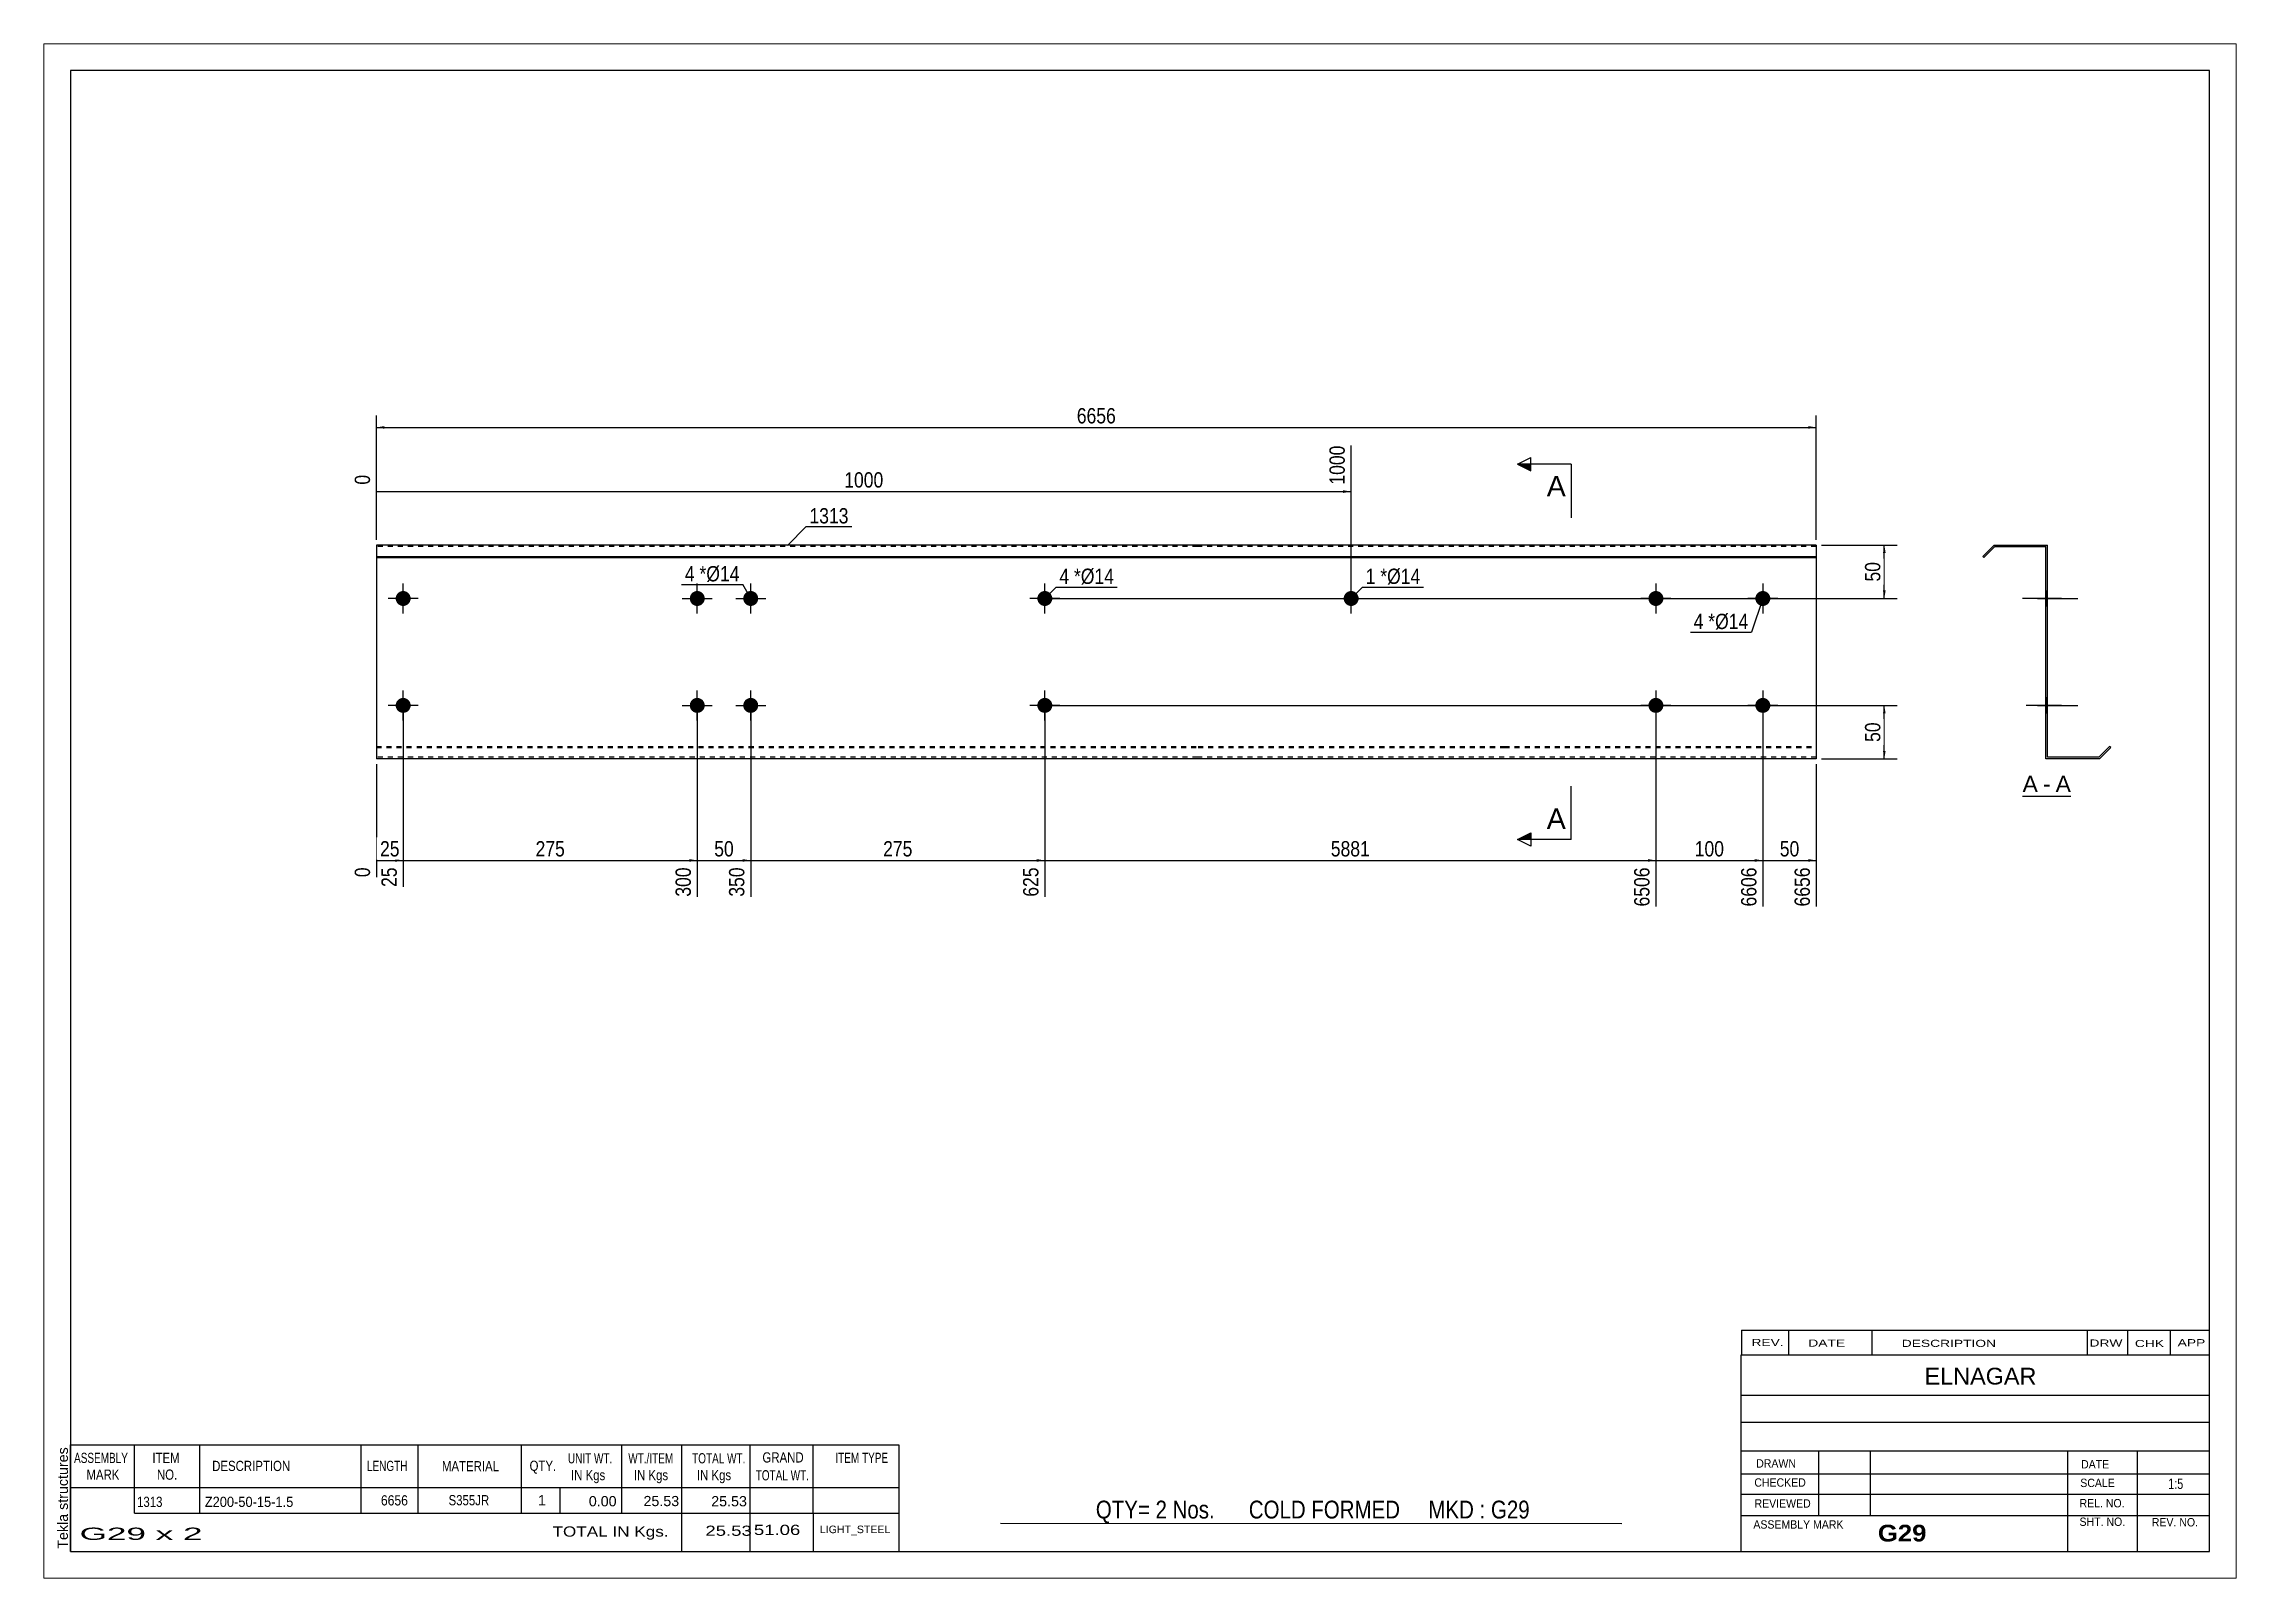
# Paper-space layout 'Layout1' of a CAD drawing. Header units: millimetres. Extents: x 0 to 410, y 0 to 287.
# The model-space entities are those that its viewports show. They can reach past a viewport. Long polylines and large blocks are cut down to what shows.
import ezdxf

# ---------------------------------------------------------------- set-up
doc = ezdxf.new("R2010")
doc.units = ezdxf.units.MM
doc.linetypes.add('DXK_LINE_DOT1', pattern=[1.8814, 0.9407, -0.9407])
doc.layers.add('Viewport layer', color=7, linetype='Continuous', plot=False)
doc.styles.add('Arial', font='ARIAL.TTF', dxfattribs={"height": 0.2})
doc.styles.add('Arial Bold', font='ARIALBD.TTF', dxfattribs={"height": 0.2})
doc.styles.add('Arial Narrow', font='ARIALN.TTF', dxfattribs={"height": 0.2})

# ---------------------------------------------------------------- blocks, each defined once
blk = doc.blocks.new('Unknown-629089204-1544')
at = {"color": 5, "linetype": 'Continuous'}
for p, q in [((342.8, 108.75), (-57.2, 108.75)), ((-57.2, 108.75), (-57.2, -168.25)), ((342.8, -168.25), (342.8, 108.75)), ((-57.2, -168.25), (342.8, -168.25))]:
    blk.add_line(p, q, dxfattribs=at)
at = {"color": 174, "linetype": 'Continuous', "style": 'Arial'}
blk.add_text('Tekla structures', height=1.9102, rotation=90, dxfattribs=at).set_placement((-57.7, -167.75))
blk = doc.blocks.new('Unknown-629089204-12 - 1227')
at = {"color": 7, "linetype": 'Continuous'}
blk.add_line((307.86, -26.95), (316.89, -26.95), dxfattribs=at)
at = {"color": 0, "linetype": 'Continuous'}
blk.add_wipeout([(310.7, -26.2), (310.7, -23), (307.86, -23), (307.86, -26.2)], dxfattribs=at)
blk.add_wipeout([(313.08, -26.2), (313.08, -23), (311.66, -23), (311.66, -26.2)], dxfattribs=at)
at = {"color": 96, "linetype": 'Continuous', "style": 'Arial'}
blk.add_text('A', height=3.06, dxfattribs=at).set_placement((307.86, -26.2))
at = {"color": 0, "linetype": 'Continuous'}
blk.add_wipeout([(316.89, -26.2), (316.89, -23), (314.04, -23), (314.04, -26.2)], dxfattribs=at)
at = {"color": 96, "linetype": 'Continuous', "style": 'Arial'}
for s, p in [('A', (314.04, -26.2)), ('-', (311.66, -26.2))]:
    blk.add_text(s, height=3.06, dxfattribs=at).set_placement(p)
blk = doc.blocks.new('Bolt-629089204-1223 - 1203')
at = {"linetype": 'Continuous'}
for points in [[(239.28, 8.6, -1), (239.28, 11.4, -1)], [(259.28, 8.6, -1), (259.28, 11.4, -1)], [(239.28, -11.4, -1), (239.28, -8.6, -1)], [(259.28, -11.4, -1), (259.28, -8.6, -1)]]:
    blk.add_hatch(color=3, dxfattribs=at).paths.add_polyline_path(points)
at = {"color": 3, "linetype": 'Continuous'}
for p, q in [((239.28, 12.8), (239.28, 7.2)), ((259.28, 12.8), (259.28, 7.2)), ((242.08, 10), (236.48, 10)), ((262.08, 10), (256.48, 10)), ((239.28, -7.2), (239.28, -12.8)), ((259.28, -7.2), (259.28, -12.8)), ((242.08, -10), (236.48, -10)), ((262.08, -10), (256.48, -10))]:
    blk.add_line(p, q, dxfattribs=at)
blk = doc.blocks.new('Part-629089204-1218 - 1203')
at = {"color": 2, "linetype": 'Continuous'}
for p, q in [((0, 20), (0, -20)), ((153.59, 20), (0, 20)), ((0, 17.88), (153.59, 17.88)), ((0, 17.67), (153.59, 17.67)), ((210.88, 20), (153.69, 20)), ((153.69, 17.88), (210.88, 17.88)), ((153.69, 17.67), (210.88, 17.67)), ((269.28, 20), (210.98, 20)), ((210.98, 17.88), (269.28, 17.88)), ((210.98, 17.67), (269.28, 17.67)), ((269.28, 20), (269.28, -20)), ((153.59, -20), (0, -20)), ((210.88, -20), (153.69, -20)), ((269.28, -20), (210.98, -20))]:
    blk.add_line(p, q, dxfattribs=at)
at = {"color": 7, "linetype": 'DXK_LINE_DOT1'}
for p, q in [((153.59, 19.7), (0, 19.7)), ((210.88, 19.7), (153.69, 19.7)), ((269.28, 19.7), (210.98, 19.7)), ((0, -17.67), (153.59, -17.67)), ((0, -17.88), (153.59, -17.88)), ((153.59, -19.7), (0, -19.7)), ((153.69, -17.67), (210.88, -17.67)), ((153.69, -17.88), (210.88, -17.88)), ((210.88, -19.7), (153.69, -19.7)), ((210.98, -17.67), (269.28, -17.67)), ((210.98, -17.88), (269.28, -17.88)), ((269.28, -19.7), (210.98, -19.7))]:
    blk.add_line(p, q, dxfattribs=at)
blk = doc.blocks.new('Bolt-629089204-1219 - 1203')
at = {"linetype": 'Continuous'}
for points in [[(58.6, 10, -1), (61.4, 10, -1)], [(68.6, 10, -1), (71.4, 10, -1)], [(58.6, -10, -1), (61.4, -10, -1)], [(68.6, -10, -1), (71.4, -10, -1)]]:
    blk.add_hatch(color=3, dxfattribs=at).paths.add_polyline_path(points)
at = {"color": 3, "linetype": 'Continuous'}
for p, q in [((60, 7.2), (60, 12.8)), ((70, 7.2), (70, 12.8)), ((57.2, 10), (62.8, 10)), ((67.2, 10), (72.8, 10)), ((60, -12.8), (60, -7.2)), ((70, -12.8), (70, -7.2)), ((57.2, -10), (62.8, -10)), ((67.2, -10), (72.8, -10))]:
    blk.add_line(p, q, dxfattribs=at)
blk = doc.blocks.new('Bolt-629089204-1220 - 1203')
at = {"linetype": 'Continuous'}
blk.add_hatch(color=3, dxfattribs=at).paths.add_polyline_path([(180.89, 10, -1), (183.69, 10, -1)])
at = {"color": 3, "linetype": 'Continuous'}
for p, q in [((182.29, 7.2), (182.29, 12.8)), ((179.49, 10), (185.09, 10))]:
    blk.add_line(p, q, dxfattribs=at)
blk = doc.blocks.new('Bolt-629089204-1221 - 1203')
at = {"linetype": 'Continuous'}
for points in [[(3.6, 10, -1), (6.4, 10, -1)], [(123.6, 10, -1), (126.4, 10, -1)]]:
    blk.add_hatch(color=3, dxfattribs=at).paths.add_polyline_path(points)
at = {"color": 3, "linetype": 'Continuous'}
for p, q in [((5, 7.2), (5, 12.8)), ((125, 7.2), (125, 12.8)), ((7.8, 10), (2.2, 10)), ((127.8, 10), (122.2, 10))]:
    blk.add_line(p, q, dxfattribs=at)
blk = doc.blocks.new('Bolt-629089204-1222 - 1203')
at = {"linetype": 'Continuous'}
for points in [[(3.6, -10, -1), (6.4, -10, -1)], [(123.6, -10, -1), (126.4, -10, -1)]]:
    blk.add_hatch(color=3, dxfattribs=at).paths.add_polyline_path(points)
at = {"color": 3, "linetype": 'Continuous'}
for p, q in [((5, -12.8), (5, -7.2)), ((125, -12.8), (125, -7.2)), ((7.8, -10), (2.2, -10)), ((127.8, -10), (122.2, -10))]:
    blk.add_line(p, q, dxfattribs=at)
blk = doc.blocks.new('Bolt-629089204-1232 - 1227')
at = {"linetype": 'Continuous'}
blk.add_hatch(color=3, dxfattribs=at).paths.add_polyline_path([(312.22, 11.4), (312.22, 8.6), (312.52, 8.6), (312.52, 11.4)])
blk.add_hatch(color=3, dxfattribs=at).paths.add_polyline_path([(312.22, 11.4), (312.22, 8.6), (312.52, 8.6), (312.52, 11.4)])
at = {"color": 3, "linetype": 'Continuous'}
for p, q in [((310.62, 10), (317.22, 10)), ((310.62, 10), (317.22, 10)), ((312.22, 11.4), (312.52, 11.4)), ((312.22, 11.4), (312.52, 11.4)), ((312.22, 8.6), (312.52, 8.6)), ((312.22, 8.6), (312.52, 8.6))]:
    blk.add_line(p, q, dxfattribs=at)
blk = doc.blocks.new('Part-629089204-1229 - 1227')
at = {"color": 2, "linetype": 'Continuous'}
for p, q in [((302.52, 20), (300.4, 17.88)), ((300.4, 17.88), (300.61, 17.67)), ((300.61, 17.67), (302.65, 19.7)), ((302.52, 20), (312.52, 20)), ((302.65, 19.7), (312.22, 19.7)), ((312.22, -20), (312.22, 19.7)), ((312.52, -19.7), (312.52, 20)), ((322.22, -20), (312.22, -20)), ((322.1, -19.7), (312.52, -19.7)), ((322.1, -19.7), (324.13, -17.67)), ((322.22, -20), (324.34, -17.88)), ((324.34, -17.88), (324.13, -17.67))]:
    blk.add_line(p, q, dxfattribs=at)
blk = doc.blocks.new('Bolt-629089204-1230 - 1227')
at = {"linetype": 'Continuous'}
for points in [[(312.22, 11.4), (312.22, 8.6), (312.52, 8.6), (312.52, 11.4)], [(312.22, 11.4), (312.22, 8.6), (312.52, 8.6), (312.52, 11.4)], [(312.22, -8.6), (312.22, -11.4), (312.52, -11.4), (312.52, -8.6)], [(312.22, -8.6), (312.22, -11.4), (312.52, -11.4), (312.52, -8.6)]]:
    blk.add_hatch(color=3, dxfattribs=at).paths.add_polyline_path(points)
at = {"color": 3, "linetype": 'Continuous'}
for p, q in [((315.12, 10), (308.52, 10)), ((315.12, 10), (308.52, 10)), ((312.52, 11.4), (312.22, 11.4)), ((312.52, 11.4), (312.22, 11.4)), ((312.52, 8.6), (312.22, 8.6)), ((312.52, 8.6), (312.22, 8.6)), ((315.12, -10), (308.52, -10)), ((315.12, -10), (308.52, -10)), ((312.52, -8.6), (312.22, -8.6)), ((312.52, -8.6), (312.22, -8.6)), ((312.52, -11.4), (312.22, -11.4)), ((312.52, -11.4), (312.22, -11.4))]:
    blk.add_line(p, q, dxfattribs=at)
blk = doc.blocks.new('Bolt-629089204-1231 - 1227')
at = {"linetype": 'Continuous'}
blk.add_hatch(color=3, dxfattribs=at).paths.add_polyline_path([(312.22, 11.4), (312.22, 8.6), (312.52, 8.6), (312.52, 11.4)])
at = {"color": 3, "linetype": 'Continuous'}
for p, q in [((314.42, 10), (307.82, 10)), ((312.52, 11.4), (312.22, 11.4)), ((312.52, 8.6), (312.22, 8.6))]:
    blk.add_line(p, q, dxfattribs=at)
blk = doc.blocks.new('Bolt-629089204-1233 - 1227')
at = {"linetype": 'Continuous'}
blk.add_hatch(color=3, dxfattribs=at).paths.add_polyline_path([(312.22, -8.6), (312.22, -11.4), (312.52, -11.4), (312.52, -8.6)])
blk.add_hatch(color=3, dxfattribs=at).paths.add_polyline_path([(312.22, -8.6), (312.22, -11.4), (312.52, -11.4), (312.52, -8.6)])
at = {"color": 3, "linetype": 'Continuous'}
for p, q in [((310.62, -10), (317.22, -10)), ((310.62, -10), (317.22, -10)), ((312.22, -8.6), (312.52, -8.6)), ((312.22, -8.6), (312.52, -8.6)), ((312.22, -11.4), (312.52, -11.4)), ((312.22, -11.4), (312.52, -11.4))]:
    blk.add_line(p, q, dxfattribs=at)
blk = doc.blocks.new('Bolt-629089204-1234 - 1227')
at = {"linetype": 'Continuous'}
for points in [[(312.22, 11.4), (312.22, 8.6), (312.52, 8.6), (312.52, 11.4)], [(312.22, 11.4), (312.22, 8.6), (312.52, 8.6), (312.52, 11.4)], [(312.22, -8.6), (312.22, -11.4), (312.52, -11.4), (312.52, -8.6)], [(312.22, -8.6), (312.22, -11.4), (312.52, -11.4), (312.52, -8.6)]]:
    blk.add_hatch(color=3, dxfattribs=at).paths.add_polyline_path(points)
at = {"color": 3, "linetype": 'Continuous'}
for p, q in [((310.62, 10), (318.22, 10)), ((310.62, 10), (318.22, 10)), ((312.22, 11.4), (312.52, 11.4)), ((312.22, 11.4), (312.52, 11.4)), ((312.22, 8.6), (312.52, 8.6)), ((312.22, 8.6), (312.52, 8.6)), ((310.62, -10), (318.22, -10)), ((310.62, -10), (318.22, -10)), ((312.22, -8.6), (312.52, -8.6)), ((312.22, -8.6), (312.52, -8.6)), ((312.22, -11.4), (312.52, -11.4)), ((312.22, -11.4), (312.52, -11.4))]:
    blk.add_line(p, q, dxfattribs=at)
blk = doc.blocks.new('StraightDimension-629089204-1289 - 1203')
at = {"linetype": 'Continuous'}
for points in [[(281.75, -11.5), (282, -10), (282.25, -11.5)], [(282.25, -18.5), (282, -20), (281.75, -18.5)]]:
    blk.add_hatch(color=7, dxfattribs=at).paths.add_polyline_path(points)
at = {"color": 7, "linetype": 'Continuous'}
for p, q in [((126, -10), (284.4, -10)), ((282, -20), (282, -10)), ((270.28, -20), (284.4, -20))]:
    blk.add_line(p, q, dxfattribs=at)
at = {"color": 0}
blk.add_wipeout([(281.85, -12.57), (277.65, -12.57), (277.65, -17.43), (281.85, -17.43)], dxfattribs=at)
at = {"color": 3, "style": 'Arial Narrow'}
blk.add_text('50', height=2.863, rotation=90.0002, dxfattribs=at).set_placement((281.25, -16.83))
blk = doc.blocks.new('StraightDimension-629089204-1249 - 1203')
at = {"linetype": 'Continuous'}
blk.add_hatch(color=7, dxfattribs=at).paths.add_polyline_path([(3.5, -38.75), (5, -39), (3.5, -39.25)])
at = {"color": 7, "linetype": 'Continuous'}
for p, q in [((5, -11), (5, -43.96)), ((0, -21), (0, -42.13)), ((0, -39), (5, -39))]:
    blk.add_line(p, q, dxfattribs=at)
at = {"color": 0}
blk.add_wipeout([(4.93, -38.85), (4.93, -34.65), (0.07, -34.65), (0.07, -38.85)], dxfattribs=at)
at = {"color": 0, "linetype": 'Continuous'}
blk.add_wipeout([(4.4, -39.7), (0.2, -39.7), (0.2, -44.56), (4.4, -44.56)], dxfattribs=at)
blk.add_wipeout([(-0.6, -39.7), (-4.8, -39.7), (-4.8, -42.73), (-0.6, -42.73)], dxfattribs=at)
at = {"color": 3, "style": 'Arial Narrow'}
blk.add_text('25', height=2.863, dxfattribs=at).set_placement((0.67, -38.25))
at = {"color": 3, "linetype": 'Continuous', "style": 'Arial Narrow'}
for s, height, p in [('0', 2.86, (-1.2, -42.13)), ('25', 2.863, (3.8, -43.96))]:
    blk.add_text(s, height=height, rotation=90.0002, dxfattribs=at).set_placement(p)
blk = doc.blocks.new('StraightDimension-629089204-1243 - 1203')
at = {"linetype": 'Continuous'}
blk.add_hatch(color=7, dxfattribs=at).paths.add_polyline_path([(267.78, -38.75), (269.28, -39), (267.78, -39.25)])
at = {"color": 7, "linetype": 'Continuous'}
for p, q in [((259.28, -11), (259.28, -47.61)), ((269.28, -21), (269.28, -47.61)), ((259.28, -39), (269.28, -39))]:
    blk.add_line(p, q, dxfattribs=at)
at = {"color": 0}
blk.add_wipeout([(266.71, -38.85), (266.71, -34.65), (261.85, -34.65), (261.85, -38.85)], dxfattribs=at)
at = {"color": 0, "linetype": 'Continuous'}
blk.add_wipeout([(268.68, -39.7), (264.48, -39.7), (264.48, -48.21), (268.68, -48.21)], dxfattribs=at)
at = {"color": 3, "style": 'Arial Narrow'}
blk.add_text('50', height=2.863, dxfattribs=at).set_placement((262.45, -38.25))
at = {"color": 3, "linetype": 'Continuous', "style": 'Arial Narrow'}
blk.add_text('6656', height=2.863, rotation=90.0002, dxfattribs=at).set_placement((268.08, -47.61))
blk = doc.blocks.new('StraightDimension-629089204-1244 - 1203')
at = {"linetype": 'Continuous'}
blk.add_hatch(color=7, dxfattribs=at).paths.add_polyline_path([(257.78, -38.75), (259.28, -39), (257.78, -39.25)])
at = {"color": 7, "linetype": 'Continuous'}
for p, q in [((239.28, -11), (239.28, -47.61)), ((259.28, -11), (259.28, -47.61)), ((239.28, -39), (259.28, -39))]:
    blk.add_line(p, q, dxfattribs=at)
at = {"color": 0}
blk.add_wipeout([(252.62, -38.85), (252.62, -34.65), (245.94, -34.65), (245.94, -38.85)], dxfattribs=at)
at = {"color": 3, "style": 'Arial Narrow'}
blk.add_text('100', height=2.863, dxfattribs=at).set_placement((246.54, -38.25))
at = {"color": 0, "linetype": 'Continuous'}
blk.add_wipeout([(258.68, -39.7), (254.48, -39.7), (254.48, -48.21), (258.68, -48.21)], dxfattribs=at)
at = {"color": 3, "linetype": 'Continuous', "style": 'Arial Narrow'}
blk.add_text('6606', height=2.863, rotation=90.0002, dxfattribs=at).set_placement((258.08, -47.61))
blk = doc.blocks.new('StraightDimension-629089204-1245 - 1203')
at = {"linetype": 'Continuous'}
blk.add_hatch(color=7, dxfattribs=at).paths.add_polyline_path([(237.78, -38.75), (239.28, -39), (237.78, -39.25)])
at = {"color": 7, "linetype": 'Continuous'}
for p, q in [((125, -11), (125, -45.78)), ((239.28, -11), (239.28, -47.61)), ((125, -39), (239.28, -39))]:
    blk.add_line(p, q, dxfattribs=at)
at = {"color": 0}
blk.add_wipeout([(186.4, -38.85), (186.4, -34.65), (177.88, -34.65), (177.88, -38.85)], dxfattribs=at)
at = {"color": 0, "linetype": 'Continuous'}
blk.add_wipeout([(238.68, -39.7), (234.48, -39.7), (234.48, -48.21), (238.68, -48.21)], dxfattribs=at)
at = {"color": 3, "style": 'Arial Narrow'}
blk.add_text('5881', height=2.863, dxfattribs=at).set_placement((178.48, -38.25))
at = {"color": 3, "linetype": 'Continuous', "style": 'Arial Narrow'}
blk.add_text('6506', height=2.863, rotation=90.0002, dxfattribs=at).set_placement((238.08, -47.61))
blk = doc.blocks.new('StraightDimension-629089204-1246 - 1203')
at = {"linetype": 'Continuous'}
blk.add_hatch(color=7, dxfattribs=at).paths.add_polyline_path([(123.5, -38.75), (125, -39), (123.5, -39.25)])
at = {"color": 7, "linetype": 'Continuous'}
for p, q in [((70, -11), (70, -45.78)), ((125, -11), (125, -45.78)), ((70, -39), (125, -39))]:
    blk.add_line(p, q, dxfattribs=at)
at = {"color": 0}
blk.add_wipeout([(100.84, -38.85), (100.84, -34.65), (94.16, -34.65), (94.16, -38.85)], dxfattribs=at)
at = {"color": 0, "linetype": 'Continuous'}
blk.add_wipeout([(124.4, -39.7), (120.2, -39.7), (120.2, -46.38), (124.4, -46.38)], dxfattribs=at)
at = {"color": 3, "style": 'Arial Narrow'}
blk.add_text('275', height=2.863, dxfattribs=at).set_placement((94.76, -38.25))
at = {"color": 3, "linetype": 'Continuous', "style": 'Arial Narrow'}
blk.add_text('625', height=2.863, rotation=90.0002, dxfattribs=at).set_placement((123.8, -45.78))
blk = doc.blocks.new('StraightDimension-629089204-1247 - 1203')
at = {"linetype": 'Continuous'}
blk.add_hatch(color=7, dxfattribs=at).paths.add_polyline_path([(68.5, -38.75), (70, -39), (68.5, -39.25)])
at = {"color": 7, "linetype": 'Continuous'}
for p, q in [((60, -11), (60, -45.78)), ((70, -11), (70, -45.78)), ((60, -39), (70, -39))]:
    blk.add_line(p, q, dxfattribs=at)
at = {"color": 0}
blk.add_wipeout([(67.43, -38.85), (67.43, -34.65), (62.57, -34.65), (62.57, -38.85)], dxfattribs=at)
at = {"color": 0, "linetype": 'Continuous'}
blk.add_wipeout([(69.4, -39.7), (65.2, -39.7), (65.2, -46.38), (69.4, -46.38)], dxfattribs=at)
at = {"color": 3, "style": 'Arial Narrow'}
blk.add_text('50', height=2.863, dxfattribs=at).set_placement((63.17, -38.25))
at = {"color": 3, "linetype": 'Continuous', "style": 'Arial Narrow'}
blk.add_text('350', height=2.863, rotation=90.0002, dxfattribs=at).set_placement((68.8, -45.78))
blk = doc.blocks.new('StraightDimension-629089204-1248 - 1203')
at = {"linetype": 'Continuous'}
blk.add_hatch(color=7, dxfattribs=at).paths.add_polyline_path([(58.5, -38.75), (60, -39), (58.5, -39.25)])
at = {"color": 7, "linetype": 'Continuous'}
for p, q in [((5, -11), (5, -43.96)), ((60, -11), (60, -45.78)), ((5, -39), (60, -39))]:
    blk.add_line(p, q, dxfattribs=at)
at = {"color": 0}
blk.add_wipeout([(35.84, -38.85), (35.84, -34.65), (29.16, -34.65), (29.16, -38.85)], dxfattribs=at)
at = {"color": 0, "linetype": 'Continuous'}
blk.add_wipeout([(59.4, -39.7), (55.2, -39.7), (55.2, -46.38), (59.4, -46.38)], dxfattribs=at)
at = {"color": 3, "style": 'Arial Narrow'}
blk.add_text('275', height=2.863, dxfattribs=at).set_placement((29.76, -38.25))
at = {"color": 3, "linetype": 'Continuous', "style": 'Arial Narrow'}
blk.add_text('300', height=2.863, rotation=90.0002, dxfattribs=at).set_placement((58.8, -45.78))
blk = doc.blocks.new('StraightDimension-629089204-1276 - 1203')
at = {"linetype": 'Continuous'}
blk.add_hatch(color=7, dxfattribs=at).paths.add_polyline_path([(180.79, 30.25), (182.29, 30), (180.79, 29.75)])
at = {"color": 7, "linetype": 'Continuous'}
for p, q in [((182.29, 11), (182.29, 38.61)), ((0, 21), (0, 33.13)), ((0, 30), (182.29, 30))]:
    blk.add_line(p, q, dxfattribs=at)
at = {"color": 0, "linetype": 'Continuous'}
for points in [[(181.69, 39.21), (177.49, 39.21), (177.49, 30.7), (181.69, 30.7)], [(-0.6, 33.73), (-4.8, 33.73), (-4.8, 30.7), (-0.6, 30.7)]]:
    blk.add_wipeout(points, dxfattribs=at)
at = {"color": 0}
blk.add_wipeout([(95.4, 30.15), (95.4, 34.35), (86.89, 34.35), (86.89, 30.15)], dxfattribs=at)
at = {"color": 3, "linetype": 'Continuous', "style": 'Arial Narrow'}
for s, height, p in [('1000', 2.863, (181.09, 31.3)), ('0', 2.86, (-1.2, 31.3))]:
    blk.add_text(s, height=height, rotation=90.0002, dxfattribs=at).set_placement(p)
at = {"color": 3, "style": 'Arial Narrow'}
blk.add_text('1000', height=2.863, dxfattribs=at).set_placement((87.49, 30.75))
blk = doc.blocks.new('StraightDimension-629089204-1281 - 1203')
at = {"linetype": 'Continuous'}
for points in [[(281.75, 18.5), (282, 20), (282.25, 18.5)], [(282.25, 11.5), (282, 10), (281.75, 11.5)]]:
    blk.add_hatch(color=7, dxfattribs=at).paths.add_polyline_path(points)
at = {"color": 7, "linetype": 'Continuous'}
for p, q in [((270.28, 20), (284.4, 20)), ((282, 10), (282, 20)), ((126, 10), (284.4, 10))]:
    blk.add_line(p, q, dxfattribs=at)
at = {"color": 0}
blk.add_wipeout([(281.85, 17.43), (277.65, 17.43), (277.65, 12.57), (281.85, 12.57)], dxfattribs=at)
at = {"color": 3, "style": 'Arial Narrow'}
blk.add_text('50', height=2.863, rotation=90.0002, dxfattribs=at).set_placement((281.25, 13.17))
blk = doc.blocks.new('StraightDimension-629089204-1295 - 1203')
at = {"linetype": 'Continuous'}
for points in [[(1.5, 41.75), (0, 42), (1.5, 42.25)], [(267.78, 42.25), (269.28, 42), (267.78, 41.75)]]:
    blk.add_hatch(color=7, dxfattribs=at).paths.add_polyline_path(points)
at = {"color": 7, "linetype": 'Continuous'}
for p, q in [((0, 21), (0, 44.25)), ((0, 42), (269.28, 42)), ((269.28, 21), (269.28, 44.25))]:
    blk.add_line(p, q, dxfattribs=at)
at = {"color": 0}
blk.add_wipeout([(138.9, 42.15), (138.9, 46.35), (130.38, 46.35), (130.38, 42.15)], dxfattribs=at)
at = {"color": 3, "style": 'Arial Narrow'}
blk.add_text('6656', height=2.863, dxfattribs=at).set_placement((130.98, 42.75))
blk = doc.blocks.new('CBS_NAME_BLOG-629089204-1568')
at = {"color": 7, "linetype": 'Continuous'}
for p, q in [((255.21, -131.5), (342.73, -131.5)), ((255.21, -168.21), (255.21, -131.5)), ((255.21, -139.04), (342.73, -139.04)), ((255.28, -144.09), (342.8, -144.09)), ((255.21, -149.46), (342.73, -149.46)), ((269.73, -161.57), (269.73, -149.47)), ((279.42, -161.54), (279.42, -149.47)), ((316.33, -168.21), (316.33, -149.48)), ((329.38, -168.21), (329.38, -149.47)), ((255.22, -153.76), (342.8, -153.74)), ((255.21, -157.51), (342.73, -157.51)), ((255.21, -161.55), (342.73, -161.55)), ((255.21, -168.25), (342.8, -168.25))]:
    blk.add_line(p, q, dxfattribs=at)
at = {"color": 3, "linetype": 'Continuous', "style": 'Arial'}
blk.add_text('ELNAGAR', height=3.133, dxfattribs=at).set_placement((289.53, -137.03))
at = {"color": 3, "linetype": 'Continuous'}
for s, height, style, width, p in [('DRAWN', 1.566, 'Arial', 0.9, (258.04, -152.57)), ('DATE', 1.566, 'Arial', 0.9, (318.8, -152.73)), ('CHECKED', 1.566, 'Arial', 0.9, (257.69, -156.14)), ('SCALE', 1.566, 'Arial', 0.9, (318.65, -156.21)), ('1:5', 1.957, 'Arial Narrow', 0.9, (335.1, -156.57)), ('REVIEWED', 1.566, 'Arial', 0.9, (257.73, -160.06)), ('REL. NO.', 1.566, 'Arial', 0.9, (318.51, -160.01)), ('ASSEMBLY MARK', 1.5663, 'Arial', 0.9, (257.51, -163.99)), ('G29', 3.131, 'Arial Bold', 1.1, (280.79, -166.39)), ('SHT. NO.', 1.566, 'Arial', 0.9, (318.51, -163.48)), ('REV. NO.', 1.566, 'Arial', 0.9, (332.03, -163.57))]:
    blk.add_text(s, height=height, dxfattribs=dict(at, style=style, width=width)).set_placement(p)
blk = doc.blocks.new('CBS_BOM-629089204-1566')
at = {"color": 7, "linetype": 'Continuous'}
for p, q in [((-57.23, -156.28), (-57.23, -148.28)), ((-57.23, -148.28), (97.69, -148.28)), ((-45.23, -156.28), (-45.23, -148.28)), ((-33.04, -156.28), (-33.04, -148.28)), ((-2.88, -156.28), (-2.88, -148.28)), ((7.8, -156.28), (7.8, -148.28)), ((27.12, -156.28), (27.12, -148.28)), ((45.92, -156.28), (45.92, -148.28)), ((57.13, -156.28), (57.13, -148.28)), ((69.92, -156.28), (69.92, -148.28)), ((81.67, -156.28), (81.67, -148.28)), ((97.69, -148.29), (97.69, -156.27)), ((-57.23, -156.28), (97.69, -156.28)), ((-57.23, -161.08), (-57.23, -156.28)), ((-45.23, -161.08), (-45.23, -156.28)), ((-33.04, -161.08), (-33.04, -156.28)), ((-2.88, -161.08), (-2.88, -156.28)), ((7.8, -161.08), (7.8, -156.28)), ((27.12, -161.08), (27.12, -156.28)), ((34.38, -161.08), (34.38, -156.28)), ((45.92, -161.08), (45.92, -156.28)), ((57.13, -161.08), (57.13, -156.28)), ((69.92, -161.08), (69.92, -156.28)), ((81.69, -161.08), (81.69, -156.28)), ((97.69, -156.28), (97.69, -161.08)), ((-57.23, -168.28), (-57.23, -161.1)), ((-45.23, -161.08), (97.69, -161.08)), ((57.13, -168.28), (57.13, -161.1)), ((69.92, -168.28), (69.92, -161.1)), ((81.73, -168.28), (81.73, -161.1)), ((97.69, -161.08), (97.69, -168.28)), ((-57.23, -168.28), (97.69, -168.28))]:
    blk.add_line(p, q, dxfattribs=at)
at = {"color": 3, "linetype": 'Continuous', "style": 'Arial'}
for s, height, width, p in [('ASSEMBLY', 1.91, 0.7, (-56.55, -151.71)), ('ITEM', 1.91, 0.8, (-41.9, -151.71)), ('DESCRIPTION', 1.9102, 0.8, (-30.72, -153.21)), ('LENGTH', 1.91, 0.7, (-1.77, -153.21)), ('MATERIAL', 1.91, 0.8, (12.25, -153.26)), ('QTY.', 1.91, 0.8, (28.64, -153.18)), ('UNIT WT.', 1.91, 0.7, (35.81, -151.78)), ('WT./ITEM', 1.91, 0.7, (47.1, -151.78)), ('TOTAL WT.', 1.91, 0.7, (59.04, -151.78)), ('GRAND', 1.91, 0.8, (72.19, -151.62)), ('ITEM TYPE', 1.91, 0.7, (85.83, -151.7)), ('MARK', 1.91, 0.8, (-54.23, -154.84)), ('NO.', 1.91, 0.8, (-41.05, -154.84)), ('IN Kgs', 1.91, 0.8, (36.39, -154.92)), ('IN Kgs', 1.91, 0.8, (48.14, -154.92)), ('IN Kgs', 1.91, 0.8, (59.93, -154.92)), ('TOTAL WT.', 1.91, 0.7, (70.93, -154.96))]:
    blk.add_text(s, height=height, dxfattribs=dict(at, width=width)).set_placement(p)
at = {"color": 7, "linetype": 'Continuous', "style": 'Arial'}
for s, height, width, p in [('1313', 1.91, 0.8, (-44.77, -159.93)), ('Z200-50-15-1.5', 1.9102, 0.9, (-32.1, -159.93)), ('6656', 1.91, 0.85, (0.84, -159.65)), ('S355JR', 1.91, 0.8, (13.49, -159.62))]:
    blk.add_text(s, height=height, dxfattribs=dict(at, width=width)).set_placement(p)
for s, p in [('1', (30.21, -159.62)), ('0.00', (39.72, -159.81)), ('25.53', (49.94, -159.78)), ('25.53', (62.61, -159.81))]:
    blk.add_text(s, height=1.91, dxfattribs=at).set_placement(p)
at = {"color": 6, "linetype": 'Continuous', "style": 'Arial'}
for s, height, width, p in [('G29 x 2', 2.292, 2.05, (-55.51, -166.09)), ('TOTAL IN Kgs.', 1.9102, 1.2, (32.93, -165.48)), ('25.53', 1.91, 1.3, (61.52, -165.33)), ('51.06', 1.91, 1.3, (70.59, -165.17))]:
    blk.add_text(s, height=height, dxfattribs=dict(at, width=width)).set_placement(p)
blk.add_text('LIGHT_STEEL', height=1.4135, dxfattribs=at).set_placement((82.94, -164.83))
blk = doc.blocks.new('CBS_CALLOFF-629089204-1567')
at = {"color": 7, "linetype": 'Continuous'}
blk.add_line((116.68, -162.98), (232.91, -163), dxfattribs=at)
at = {"color": 3, "linetype": 'Continuous', "style": 'Arial Narrow'}
blk.add_text('QTY= 2 Nos.      COLD FORMED     MKD : G29', height=3.3405, dxfattribs=at).set_placement((134.54, -162.09))
blk = doc.blocks.new('CBS_REVISION-629089204-1569')
at = {"color": 7, "linetype": 'Continuous'}
for p, q in [((255.29, -126.87), (342.79, -126.87)), ((255.29, -126.87), (255.29, -131.5)), ((264.09, -126.87), (264.09, -131.5)), ((279.68, -126.87), (279.68, -131.44)), ((319.94, -126.87), (319.94, -131.5)), ((327.48, -126.87), (327.48, -131.5)), ((335.43, -126.87), (335.43, -131.5)), ((255.29, -131.5), (342.79, -131.5))]:
    blk.add_line(p, q, dxfattribs=at)
at = {"color": 7, "style": 'Arial Narrow', "width": 1.7}
for s, height, p in [('REV.', 1.326, (257.15, -129.82)), ('DATE', 1.326, (267.78, -129.94)), ('DESCRIPTION', 1.3257, (285.26, -129.99)), ('DRW', 1.326, (320.37, -129.93)), ('CHK', 1.326, (328.86, -130.02)), ('APP', 1.326, (336.86, -129.87))]:
    blk.add_text(s, height=height, dxfattribs=at).set_placement(p)
blk = doc.blocks.new('Mark-629089204-1298 - 1203')
at = {"color": 0}
blk.add_wipeout([(88.29, 24.04), (88.29, 27.04), (80.98, 27.04), (80.98, 24.04)], dxfattribs=at)
blk.add_wipeout([(88.29, 24.04), (88.29, 27.04), (80.98, 27.04), (80.98, 24.04)], dxfattribs=at)
at = {"color": 7, "linetype": 'Continuous'}
for p, q in [((76.85, 19.9), (80.38, 23.44)), ((80.38, 23.44), (88.89, 23.44))]:
    blk.add_line(p, q, dxfattribs=at)
at = {"color": 3, "style": 'Arial Narrow'}
blk.add_text('1313', height=2.863, dxfattribs=at).set_placement((80.98, 24.04))
blk = doc.blocks.new('SectionMark-629089204-1241 - 1203')
at = {"linetype": 'Continuous'}
for points in [[(215.92, 35.1), (215.92, 33.85), (213.42, 35.1)], [(215.92, -33.85), (215.92, -35.1), (213.42, -35.1)]]:
    blk.add_hatch(color=30, dxfattribs=at).paths.add_polyline_path(points)
at = {"color": 30, "linetype": 'Continuous'}
for p, q in [((213.42, 35.1), (215.92, 36.35)), ((213.42, 35.1), (215.92, 33.85)), ((215.92, 33.85), (215.92, 36.35)), ((213.42, -35.1), (215.92, -33.85)), ((215.92, -36.35), (213.42, -35.1)), ((215.92, -33.85), (215.92, -36.35))]:
    blk.add_line(p, q, dxfattribs=at)
at = {"color": 0, "linetype": 'Continuous'}
for points in [[(222.42, 29.1), (222.42, 33.1), (218.87, 33.1), (218.87, 29.1)], [(222.42, -33.1), (222.42, -29.1), (218.87, -29.1), (218.87, -33.1)]]:
    blk.add_wipeout(points, dxfattribs=at)
at = {"color": 30, "linetype": 'Continuous'}
for p, q in [((223.42, 35.1), (213.42, 35.1)), ((223.42, 35.1), (223.42, 25.1)), ((223.42, -35.1), (223.42, -25.1)), ((223.42, -35.1), (213.42, -35.1))]:
    blk.add_line(p, q, dxfattribs=at)
at = {"color": 96, "linetype": 'Continuous', "style": 'Arial'}
for p in [(218.87, 29.1), (218.87, -33.1)]:
    blk.add_text('A', height=3.82, dxfattribs=at).set_placement(p)
blk = doc.blocks.new('MarkSet-629089204-1306 - 1203')
at = {"color": 0}
blk.add_wipeout([(129.55, 12.72), (129.55, 15.72), (127.72, 15.72), (127.72, 12.72)], dxfattribs=at)
blk.add_wipeout([(129.55, 12.72), (129.55, 15.72), (127.72, 15.72), (127.72, 12.72)], dxfattribs=at)
at = {"color": 7, "linetype": 'Continuous'}
blk.add_line((125, 10), (127.12, 12.12), dxfattribs=at)
at = {"color": 0}
blk.add_wipeout([(131.73, 12.72), (131.73, 15.72), (130.45, 15.72), (130.45, 12.72)], dxfattribs=at)
blk.add_wipeout([(131.73, 12.72), (131.73, 15.72), (130.45, 15.72), (130.45, 12.72)], dxfattribs=at)
at = {"color": 3, "style": 'Arial Narrow'}
blk.add_text('4', height=2.86, dxfattribs=at).set_placement((127.72, 12.72))
at = {"color": 0}
blk.add_wipeout([(137.94, 12.72), (137.94, 15.72), (131.73, 15.72), (131.73, 12.72)], dxfattribs=at)
blk.add_wipeout([(137.94, 12.72), (137.94, 15.72), (131.73, 15.72), (131.73, 12.72)], dxfattribs=at)
at = {"color": 7, "linetype": 'Continuous'}
blk.add_line((127.12, 12.12), (138.54, 12.12), dxfattribs=at)
at = {"color": 3, "style": 'Arial Narrow'}
for s, height, p in [('*', 2.86, (130.45, 12.72)), ('Ø14', 2.863, (131.73, 12.72))]:
    blk.add_text(s, height=height, dxfattribs=at).set_placement(p)
blk = doc.blocks.new('Mark-629089204-1309 - 1203')
at = {"color": 0}
blk.add_wipeout([(59.51, 13.2), (59.51, 16.2), (57.68, 16.2), (57.68, 13.2)], dxfattribs=at)
blk.add_wipeout([(59.51, 13.2), (59.51, 16.2), (57.68, 16.2), (57.68, 13.2)], dxfattribs=at)
blk.add_wipeout([(61.69, 13.2), (61.69, 16.2), (60.41, 16.2), (60.41, 13.2)], dxfattribs=at)
blk.add_wipeout([(61.69, 13.2), (61.69, 16.2), (60.41, 16.2), (60.41, 13.2)], dxfattribs=at)
at = {"color": 3, "style": 'Arial Narrow'}
blk.add_text('4', height=2.86, dxfattribs=at).set_placement((57.68, 13.2))
at = {"color": 0}
blk.add_wipeout([(67.9, 13.2), (67.9, 16.2), (61.69, 16.2), (61.69, 13.2)], dxfattribs=at)
blk.add_wipeout([(67.9, 13.2), (67.9, 16.2), (61.69, 16.2), (61.69, 13.2)], dxfattribs=at)
at = {"color": 7, "linetype": 'Continuous'}
for p in [(57.08, 12.6), (70, 10)]:
    blk.add_line(p, (68.5, 12.6), dxfattribs=at)
at = {"color": 3, "style": 'Arial Narrow'}
for s, height, p in [('*', 2.86, (60.41, 13.2)), ('Ø14', 2.863, (61.69, 13.2))]:
    blk.add_text(s, height=height, dxfattribs=at).set_placement(p)
blk = doc.blocks.new('Mark-629089204-1310 - 1203')
at = {"color": 0}
blk.add_wipeout([(186.84, 12.72), (186.84, 15.72), (185.01, 15.72), (185.01, 12.72)], dxfattribs=at)
blk.add_wipeout([(186.84, 12.72), (186.84, 15.72), (185.01, 15.72), (185.01, 12.72)], dxfattribs=at)
at = {"color": 7, "linetype": 'Continuous'}
blk.add_line((182.29, 10), (184.41, 12.12), dxfattribs=at)
at = {"color": 0}
blk.add_wipeout([(189.01, 12.72), (189.01, 15.72), (187.74, 15.72), (187.74, 12.72)], dxfattribs=at)
blk.add_wipeout([(189.01, 12.72), (189.01, 15.72), (187.74, 15.72), (187.74, 12.72)], dxfattribs=at)
at = {"color": 3, "style": 'Arial Narrow'}
blk.add_text('1', height=2.86, dxfattribs=at).set_placement((185.01, 12.72))
at = {"color": 0}
blk.add_wipeout([(195.23, 12.72), (195.23, 15.72), (189.01, 15.72), (189.01, 12.72)], dxfattribs=at)
blk.add_wipeout([(195.23, 12.72), (195.23, 15.72), (189.01, 15.72), (189.01, 12.72)], dxfattribs=at)
at = {"color": 7, "linetype": 'Continuous'}
blk.add_line((184.41, 12.12), (195.83, 12.12), dxfattribs=at)
at = {"color": 3, "style": 'Arial Narrow'}
for s, height, p in [('*', 2.86, (187.74, 12.72)), ('Ø14', 2.863, (189.01, 12.72))]:
    blk.add_text(s, height=height, dxfattribs=at).set_placement(p)
blk = doc.blocks.new('Mark-629089204-1311 - 1203')
at = {"color": 0}
blk.add_wipeout([(248.17, 4.28), (248.17, 7.28), (246.34, 7.28), (246.34, 4.28)], dxfattribs=at)
blk.add_wipeout([(248.17, 4.28), (248.17, 7.28), (246.34, 7.28), (246.34, 4.28)], dxfattribs=at)
blk.add_wipeout([(250.35, 4.28), (250.35, 7.28), (249.07, 7.28), (249.07, 4.28)], dxfattribs=at)
blk.add_wipeout([(250.35, 4.28), (250.35, 7.28), (249.07, 7.28), (249.07, 4.28)], dxfattribs=at)
at = {"color": 3, "style": 'Arial Narrow'}
blk.add_text('4', height=2.86, dxfattribs=at).set_placement((246.34, 4.28))
at = {"color": 0}
blk.add_wipeout([(256.56, 4.28), (256.56, 7.28), (250.35, 7.28), (250.35, 4.28)], dxfattribs=at)
blk.add_wipeout([(256.56, 4.28), (256.56, 7.28), (250.35, 7.28), (250.35, 4.28)], dxfattribs=at)
at = {"color": 7, "linetype": 'Continuous'}
for p in [(259.28, 10), (245.74, 3.68)]:
    blk.add_line(p, (257.16, 3.68), dxfattribs=at)
at = {"color": 3, "style": 'Arial Narrow'}
for s, height, p in [('*', 2.86, (249.07, 4.28)), ('Ø14', 2.863, (250.35, 4.28))]:
    blk.add_text(s, height=height, dxfattribs=at).set_placement(p)

msp = doc.modelspace()

# ---------------------------------------------------------------- block references
for name in ['Unknown-629089204-1544', 'Part-629089204-1218 - 1203', 'Part-629089204-1229 - 1227', 'Bolt-629089204-1221 - 1203', 'Bolt-629089204-1219 - 1203', 'Bolt-629089204-1220 - 1203', 'Bolt-629089204-1223 - 1203', 'Bolt-629089204-1231 - 1227', 'Bolt-629089204-1230 - 1227', 'Bolt-629089204-1232 - 1227', 'Bolt-629089204-1234 - 1227', 'Bolt-629089204-1222 - 1203', 'Bolt-629089204-1233 - 1227', 'CBS_REVISION-629089204-1569', 'CBS_NAME_BLOG-629089204-1568', 'CBS_BOM-629089204-1566', 'CBS_CALLOFF-629089204-1567']:
    msp.add_blockref(name, (0, 0))

# ---------------------------------------------------------------- next in the draw order: block references
for name in ['StraightDimension-629089204-1276 - 1203', 'StraightDimension-629089204-1249 - 1203', 'StraightDimension-629089204-1289 - 1203', 'Unknown-629089204-12 - 1227']:
    msp.add_blockref(name, (0, 0))

# ---------------------------------------------------------------- next in the draw order: block references
for name in ['StraightDimension-629089204-1281 - 1203', 'Mark-629089204-1309 - 1203', 'StraightDimension-629089204-1243 - 1203']:
    msp.add_blockref(name, (0, 0))

# ---------------------------------------------------------------- next in the draw order: block references
for name in ['StraightDimension-629089204-1295 - 1203', 'MarkSet-629089204-1306 - 1203', 'Mark-629089204-1310 - 1203', 'Mark-629089204-1311 - 1203', 'StraightDimension-629089204-1244 - 1203']:
    msp.add_blockref(name, (0, 0))

# ---------------------------------------------------------------- next in the draw order: block references
for name in ['Mark-629089204-1298 - 1203', 'StraightDimension-629089204-1245 - 1203']:
    msp.add_blockref(name, (0, 0))

# ---------------------------------------------------------------- next in the draw order: block references
for name in ['SectionMark-629089204-1241 - 1203', 'StraightDimension-629089204-1246 - 1203']:
    msp.add_blockref(name, (0, 0))

# ---------------------------------------------------------------- next in the draw order: block references
msp.add_blockref('StraightDimension-629089204-1247 - 1203', (0, 0))

# ---------------------------------------------------------------- next in the draw order: block references
msp.add_blockref('StraightDimension-629089204-1248 - 1203', (0, 0))

psp = doc.layouts.get("Layout1")

# ---------------------------------------------------------------- viewports
at = {"layer": 'Viewport layer', "view_target_point": (142.8, -29.75)}
psp.add_viewport(center=(205, 143.5), size=(410, 287), view_center_point=(0, 0), view_height=287, dxfattribs=at)

doc.saveas('drawing.dxf')
